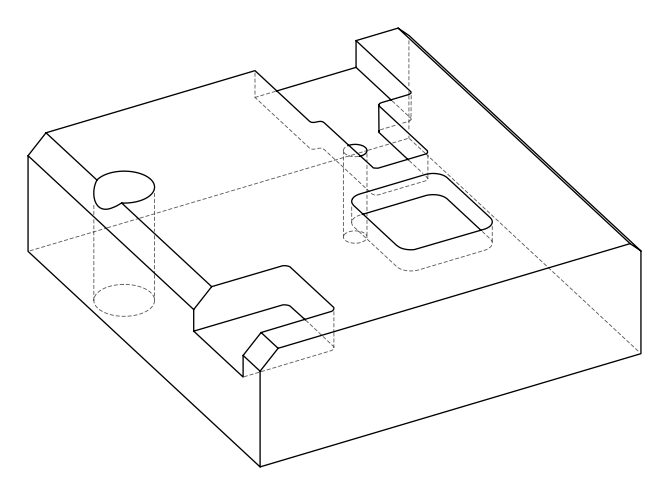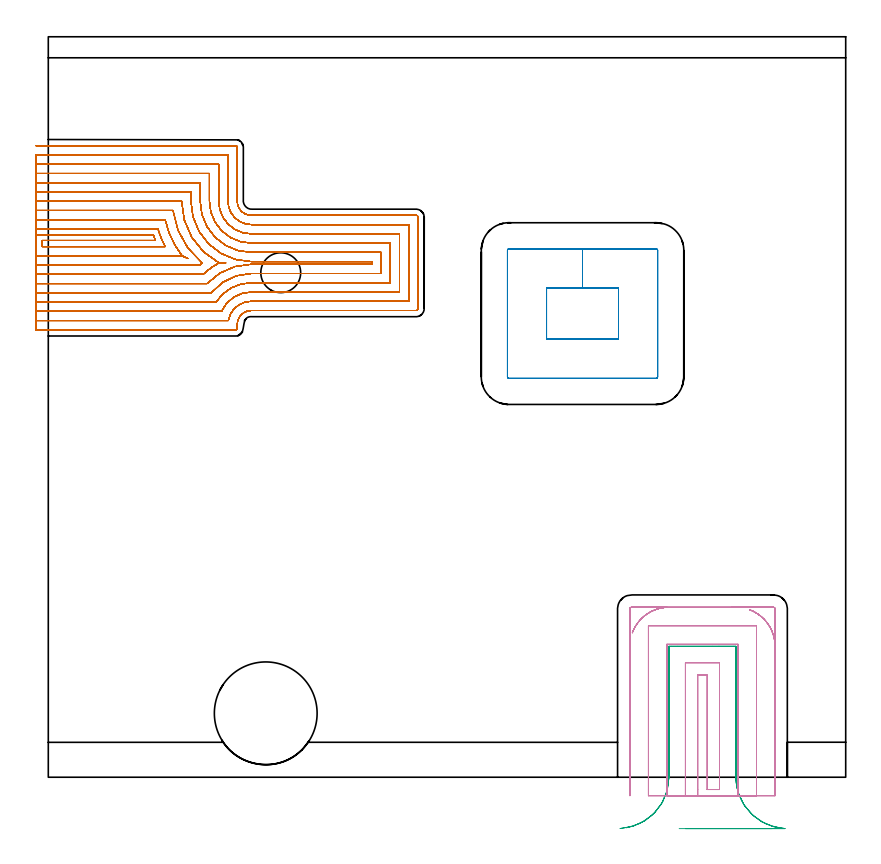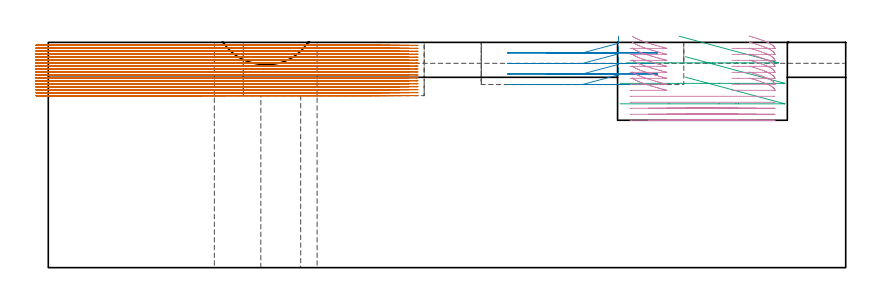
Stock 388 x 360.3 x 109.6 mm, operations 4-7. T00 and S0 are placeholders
(PLAN: 11 operations, 8 tool changes, 197.2 min)
(1 AREA_MILL | FG_CHAMFER_SURFACE | UGT0205_001 | 14.81 min | 41095 mm3)
(2 AREA_MILL_1 | FG_CHAMFER_SURFACE_1 | UGT0205_001 | 1.76 min | 5181 mm3)
(3 AREA_MILL_2 | FG_CHAMFER_SURFACE_2 | UGT0205_001 | 12.64 min | 20188 mm3)
(4 MILL_OPEN_POCKET | POCKET_OPEN | NXT0201_008 | Follow Part, ap 1.5, ae 75% | 149.52 min | 354146 mm3)
(5 MILL_RECTANGULAR_POCKET | POCKET_RECTANGULAR_STRAIGHT | UGT0201_109 | Follow Part, ap 6.35, ae 75% | 3.8 min | 175286 mm3)
(6 MILL_RECTANGULAR_POCKET_1 | POCKET_RECTANGULAR_STRAIGHT_1 | UGT0201_021 | Follow Part, ap 12.5, ae 75% | 2.28 min | 206992 mm3)
(7 MILL_SLOT | SLOT_PARTIAL_RECTANGULAR | NXT0201_011 | Follow Part, ap 3, ae 75% | 11.12 min | 67782 mm3)
(8 INDEXABLE_INSERT_DRILL_THROUGH_HOLE_FROM_SOLID | STEP1HOLE | NXT0302_038 | 0.46 min | 213762 mm3)
(9 SPOT_DRILL | STEP1HOLE_1 | NXT0321_9005460120000 | 0.05 min | 162 mm3)
(10 DRILL_THROUGH_HOLE_INTO_CENTER | STEP1HOLE_1 | NXT0301_065 | 0.36 min | 5675 mm3)
(11 DRILL_TO_ENLARGE_THROUGH_HOLE | STEP1HOLE_1 | UGT0301_261 | 0.38 min | 18868 mm3)
(TOOL UGT0205_001 | Chamfer Mill 20 x 3 x 45 deg. | D20 FL50 Z2)
(TOOL NXT0201_008 | ENDMILL 6mm [2P460-0600-NA 1630] | D6 FL26 Z6)
(TOOL UGT0201_109 | End Mill 25.4 mm | D25.4 FL25 Z2)
(TOOL UGT0201_021 | End Mill 50 mm R6 | D50 R6 FL50 Z4)
(TOOL NXT0201_011 | ENDMILL 12mm [2P460-1200-NA 1630] | D12 FL38 Z6)
(TOOL NXT0302_038 | Index. Insert Drill 50mm [880-D5000L50-04] | D50 PA176 FL200 Z2)
(TOOL NXT0321_9005460120000 | NC Spot Drill, 142deg, 12mm, Carbide, Uncoated | D12 PA142 FL30 Z2)
(TOOL NXT0301_065 | Carbide Drill 9.4mm [860.1-0940-075A1-MM 2214] | D9.4 PA140 FL98 Z2)
(TOOL UGT0301_261 | Twist Drill 19.4 mm | D19.4 PA118 FL140 Z2)
(OP 4 MILL_OPEN_POCKET)
G17 G21 G94 G90
T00 M6
G54
G17 G0 G90 X-6. Y263.8 S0 M3
G43 Z119.6 H1
Z108.161
G94 G1 X-3. F250.
X51.177 F500.
G3 X52.159 Y261.2 R50.4
G1 X-3.
Y258.2
X56.867
G2 X53.363 Y266.8 R47.4
G1 X-3.
X-6. F250.
Y253.7
X-3.
X65.142 F500.
X68.037 Y252.357
X65.142 Y253.7
G2 X56.855 Y271.3 R42.9
G1 X-3.
X-6. F250.
Y249.2
X-3.
X73.629 F500.
G2 X74.893 Y250.25 R38.4
X60.665 Y275.8 R38.4
G1 X-3.
X-6. F250.
Y244.7
X-3.
X75.37 F500.
G2 X83.109 Y250.25 R33.9
G1 X86.298
X83.109
G2 X64.9 Y280.3 R33.9
G1 X-3.
X-6. F250.
Y240.2
X-3.
X77.251 F500.
G2 X98.8 Y249.6 R29.4
G1 X157.4
Y250.9
X98.8
G2 X69.4 Y280.3 R29.4
G1 Y284.8
X-3.
X-6. F250.
Y235.7
X-3.
X79.313 F500.
G2 X98.8 Y245.1 R24.9
G1 X161.9
Y255.4
X98.8
G2 X73.9 Y280.3 R24.9
G1 Y289.3
X-3.
X-6. F250.
Y231.2
X-3.
X81.62 F500.
G2 X98.8 Y240.6 R20.4
G1 X166.4
Y259.9
X98.8
G2 X78.4 Y280.3 R20.4
G1 Y293.8
X-3.
X-6. F250.
Y226.7
X-3.
X84.289 F500.
G2 X98.8 Y236.1 R15.9
G1 X170.9
Y264.4
X98.8
G2 X82.9 Y280.3 R15.9
G1 Y298.3
X-3.
X-6. F250.
Y222.2
X-3.
X87.577 F500.
G2 X98.8 Y231.6 R11.4
G1 X175.4
Y268.9
X98.8
G2 X87.4 Y280.3 R11.4
G1 Y302.8
X-3.
X-6. F250.
Y217.7
X-3.
X91.2 F500.
G3 X91.9 Y218.4 R0.7
G1 Y220.2
G2 X98.8 Y227.1 R6.9
G1 X179.
G3 X179.9 Y228. R0.9
G1 Y272.5
G3 X179. Y273.4 R0.9
G1 X98.8
G2 X91.9 Y280.3 R6.9
G1 Y306.6
G3 X91.2 Y307.3 R0.7
G1 X-3.
X-6. F250.
G0 Y263.8 Z106.722
G1 X-3.
X51.177 F500.
G3 X52.159 Y261.2 R50.4
G1 X-3.
Y258.2
X56.867
G2 X53.363 Y266.8 R47.4
G1 X-3.
X-6. F250.
Y253.7
X-3.
X65.142 F500.
X68.037 Y252.357
X65.142 Y253.7
G2 X56.855 Y271.3 R42.9
G1 X-3.
X-6. F250.
Y249.2
X-3.
X73.629 F500.
G2 X74.893 Y250.25 R38.4
X60.665 Y275.8 R38.4
G1 X-3.
X-6. F250.
Y244.7
X-3.
X75.37 F500.
G2 X83.109 Y250.25 R33.9
G1 X86.298
X83.109
G2 X64.9 Y280.3 R33.9
G1 X-3.
X-6. F250.
Y240.2
X-3.
X77.251 F500.
G2 X98.8 Y249.6 R29.4
G1 X157.4
Y250.9
X98.8
G2 X69.4 Y280.3 R29.4
G1 Y284.8
X-3.
X-6. F250.
Y235.7
X-3.
X79.313 F500.
G2 X98.8 Y245.1 R24.9
G1 X161.9
Y255.4
X98.8
G2 X73.9 Y280.3 R24.9
G1 Y289.3
X-3.
X-6. F250.
Y231.2
X-3.
X81.62 F500.
G2 X98.8 Y240.6 R20.4
G1 X166.4
Y259.9
X98.8
G2 X78.4 Y280.3 R20.4
G1 Y293.8
X-3.
X-6. F250.
Y226.7
X-3.
X84.289 F500.
G2 X98.8 Y236.1 R15.9
G1 X170.9
Y264.4
X98.8
G2 X82.9 Y280.3 R15.9
G1 Y298.3
X-3.
X-6. F250.
Y222.2
X-3.
X87.577 F500.
G2 X98.8 Y231.6 R11.4
G1 X175.4
Y268.9
X98.8
G2 X87.4 Y280.3 R11.4
G1 Y302.8
X-3.
X-6. F250.
Y217.7
X-3.
X91.2 F500.
G3 X91.9 Y218.4 R0.7
G1 Y220.2
G2 X98.8 Y227.1 R6.9
G1 X179.
G3 X179.9 Y228. R0.9
G1 Y272.5
G3 X179. Y273.4 R0.9
G1 X98.8
G2 X91.9 Y280.3 R6.9
G1 Y306.6
G3 X91.2 Y307.3 R0.7
G1 X-3.
X-6. F250.
G0 Y263.8 Z105.283
G1 X-3.
X51.177 F500.
G3 X52.159 Y261.2 R50.4
G1 X-3.
Y258.2
X56.867
G2 X53.363 Y266.8 R47.4
G1 X-3.
X-6. F250.
Y253.7
X-3.
X65.142 F500.
X68.037 Y252.357
X65.142 Y253.7
G2 X56.855 Y271.3 R42.9
G1 X-3.
X-6. F250.
Y249.2
X-3.
X73.629 F500.
G2 X74.893 Y250.25 R38.4
X60.665 Y275.8 R38.4
G1 X-3.
X-6. F250.
Y244.7
X-3.
X75.37 F500.
G2 X83.109 Y250.25 R33.9
G1 X86.298
X83.109
G2 X64.9 Y280.3 R33.9
G1 X-3.
X-6. F250.
Y240.2
X-3.
X77.251 F500.
G2 X98.8 Y249.6 R29.4
G1 X157.4
Y250.9
X98.8
G2 X69.4 Y280.3 R29.4
G1 Y284.8
X-3.
X-6. F250.
Y235.7
X-3.
X79.313 F500.
G2 X98.8 Y245.1 R24.9
G1 X161.9
Y255.4
X98.8
G2 X73.9 Y280.3 R24.9
G1 Y289.3
X-3.
X-6. F250.
Y231.2
X-3.
X81.62 F500.
G2 X98.8 Y240.6 R20.4
G1 X166.4
Y259.9
X98.8
G2 X78.4 Y280.3 R20.4
G1 Y293.8
X-3.
X-6. F250.
Y226.7
X-3.
X84.289 F500.
G2 X98.8 Y236.1 R15.9
G1 X170.9
Y264.4
X98.8
G2 X82.9 Y280.3 R15.9
G1 Y298.3
X-3.
X-6. F250.
Y222.2
X-3.
X87.577 F500.
G2 X98.8 Y231.6 R11.4
G1 X175.4
Y268.9
X98.8
G2 X87.4 Y280.3 R11.4
G1 Y302.8
X-3.
X-6. F250.
Y217.7
X-3.
X91.2 F500.
G3 X91.9 Y218.4 R0.7
G1 Y220.2
G2 X98.8 Y227.1 R6.9
G1 X179.
G3 X179.9 Y228. R0.9
G1 Y272.5
G3 X179. Y273.4 R0.9
G1 X98.8
G2 X91.9 Y280.3 R6.9
G1 Y306.6
G3 X91.2 Y307.3 R0.7
G1 X-3.
X-6. F250.
G0 Y263.8 Z103.844
G1 X-3.
X51.177 F500.
G3 X52.159 Y261.2 R50.4
G1 X-3.
Y258.2
X56.867
G2 X53.363 Y266.8 R47.4
G1 X-3.
X-6. F250.
Y253.7
X-3.
X65.142 F500.
X68.037 Y252.357
X65.142 Y253.7
G2 X56.855 Y271.3 R42.9
G1 X-3.
X-6. F250.
Y249.2
X-3.
X73.629 F500.
G2 X74.893 Y250.25 R38.4
X60.665 Y275.8 R38.4
G1 X-3.
X-6. F250.
Y244.7
X-3.
X75.37 F500.
G2 X83.109 Y250.25 R33.9
G1 X86.298
X83.109
G2 X64.9 Y280.3 R33.9
G1 X-3.
X-6. F250.
Y240.2
X-3.
X77.251 F500.
G2 X98.8 Y249.6 R29.4
G1 X157.4
Y250.9
X98.8
G2 X69.4 Y280.3 R29.4
G1 Y284.8
X-3.
X-6. F250.
Y235.7
X-3.
X79.313 F500.
G2 X98.8 Y245.1 R24.9
G1 X161.9
Y255.4
X98.8
G2 X73.9 Y280.3 R24.9
G1 Y289.3
X-3.
X-6. F250.
Y231.2
X-3.
X81.62 F500.
G2 X98.8 Y240.6 R20.4
G1 X166.4
Y259.9
X98.8
G2 X78.4 Y280.3 R20.4
G1 Y293.8
X-3.
X-6. F250.
Y226.7
X-3.
X84.289 F500.
G2 X98.8 Y236.1 R15.9
G1 X170.9
Y264.4
X98.8
G2 X82.9 Y280.3 R15.9
G1 Y298.3
X-3.
X-6. F250.
Y222.2
X-3.
X87.577 F500.
G2 X98.8 Y231.6 R11.4
G1 X175.4
Y268.9
X98.8
G2 X87.4 Y280.3 R11.4
G1 Y302.8
X-3.
X-6. F250.
Y217.7
X-3.
X91.2 F500.
G3 X91.9 Y218.4 R0.7
G1 Y220.2
G2 X98.8 Y227.1 R6.9
G1 X179.
G3 X179.9 Y228. R0.9
G1 Y272.5
G3 X179. Y273.4 R0.9
G1 X98.8
G2 X91.9 Y280.3 R6.9
G1 Y306.6
G3 X91.2 Y307.3 R0.7
G1 X-3.
X-6. F250.
G0 Y263.8 Z102.405
G1 X-3.
X51.177 F500.
G3 X52.159 Y261.2 R50.4
G1 X-3.
Y258.2
X56.867
G2 X53.363 Y266.8 R47.4
G1 X-3.
X-6. F250.
Y253.7
X-3.
X65.142 F500.
X68.037 Y252.357
X65.142 Y253.7
G2 X56.855 Y271.3 R42.9
G1 X-3.
X-6. F250.
Y249.2
X-3.
X73.629 F500.
G2 X74.893 Y250.25 R38.4
X60.665 Y275.8 R38.4
G1 X-3.
X-6. F250.
Y244.7
X-3.
X75.37 F500.
G2 X83.109 Y250.25 R33.9
G1 X86.298
X83.109
G2 X64.9 Y280.3 R33.9
G1 X-3.
X-6. F250.
Y240.2
X-3.
X77.251 F500.
G2 X98.8 Y249.6 R29.4
G1 X157.4
Y250.9
X98.8
G2 X69.4 Y280.3 R29.4
G1 Y284.8
X-3.
X-6. F250.
Y235.7
X-3.
X79.313 F500.
G2 X98.8 Y245.1 R24.9
G1 X161.9
Y255.4
X98.8
G2 X73.9 Y280.3 R24.9
G1 Y289.3
X-3.
X-6. F250.
Y231.2
X-3.
X81.62 F500.
G2 X98.8 Y240.6 R20.4
G1 X166.4
Y259.9
X98.8
G2 X78.4 Y280.3 R20.4
G1 Y293.8
X-3.
X-6. F250.
Y226.7
X-3.
X84.289 F500.
G2 X98.8 Y236.1 R15.9
G1 X170.9
Y264.4
X98.8
G2 X82.9 Y280.3 R15.9
G1 Y298.3
X-3.
X-6. F250.
Y222.2
X-3.
X87.577 F500.
G2 X98.8 Y231.6 R11.4
G1 X175.4
Y268.9
X98.8
G2 X87.4 Y280.3 R11.4
G1 Y302.8
X-3.
X-6. F250.
Y217.7
X-3.
X91.2 F500.
G3 X91.9 Y218.4 R0.7
G1 Y220.2
G2 X98.8 Y227.1 R6.9
G1 X179.
G3 X179.9 Y228. R0.9
G1 Y272.5
G3 X179. Y273.4 R0.9
G1 X98.8
G2 X91.9 Y280.3 R6.9
G1 Y306.6
G3 X91.2 Y307.3 R0.7
G1 X-3.
X-6. F250.
G0 Y263.8 Z100.967
G1 X-3.
X51.177 F500.
G3 X52.159 Y261.2 R50.4
G1 X-3.
Y258.2
X56.867
G2 X53.363 Y266.8 R47.4
G1 X-3.
X-6. F250.
Y253.7
X-3.
X65.142 F500.
X68.037 Y252.357
X65.142 Y253.7
G2 X56.855 Y271.3 R42.9
G1 X-3.
X-6. F250.
Y249.2
X-3.
X73.629 F500.
G2 X74.893 Y250.25 R38.4
X60.665 Y275.8 R38.4
G1 X-3.
X-6. F250.
Y244.7
X-3.
X75.37 F500.
G2 X83.109 Y250.25 R33.9
G1 X86.298
X83.109
G2 X64.9 Y280.3 R33.9
G1 X-3.
X-6. F250.
Y240.2
X-3.
X77.251 F500.
G2 X98.8 Y249.6 R29.4
G1 X157.4
Y250.9
X98.8
G2 X69.4 Y280.3 R29.4
G1 Y284.8
X-3.
X-6. F250.
Y235.7
X-3.
X79.313 F500.
G2 X98.8 Y245.1 R24.9
G1 X161.9
Y255.4
X98.8
G2 X73.9 Y280.3 R24.9
G1 Y289.3
X-3.
X-6. F250.
Y231.2
X-3.
X81.62 F500.
G2 X98.8 Y240.6 R20.4
G1 X166.4
Y259.9
X98.8
G2 X78.4 Y280.3 R20.4
G1 Y293.8
X-3.
X-6. F250.
Y226.7
X-3.
X84.289 F500.
G2 X98.8 Y236.1 R15.9
G1 X170.9
Y264.4
X98.8
G2 X82.9 Y280.3 R15.9
G1 Y298.3
X-3.
X-6. F250.
Y222.2
X-3.
X87.577 F500.
G2 X98.8 Y231.6 R11.4
G1 X175.4
Y268.9
X98.8
G2 X87.4 Y280.3 R11.4
G1 Y302.8
X-3.
X-6. F250.
Y217.7
X-3.
X91.2 F500.
G3 X91.9 Y218.4 R0.7
G1 Y220.2
G2 X98.8 Y227.1 R6.9
G1 X179.
G3 X179.9 Y228. R0.9
G1 Y272.5
G3 X179. Y273.4 R0.9
G1 X98.8
G2 X91.9 Y280.3 R6.9
G1 Y306.6
G3 X91.2 Y307.3 R0.7
G1 X-3.
X-6. F250.
G0 Y263.8 Z99.528
G1 X-3.
X51.177 F500.
G3 X52.159 Y261.2 R50.4
G1 X-3.
Y258.2
X56.867
G2 X53.363 Y266.8 R47.4
G1 X-3.
X-6. F250.
Y253.7
X-3.
X65.142 F500.
X68.037 Y252.357
X65.142 Y253.7
G2 X56.855 Y271.3 R42.9
G1 X-3.
X-6. F250.
Y249.2
X-3.
X73.629 F500.
G2 X74.893 Y250.25 R38.4
X60.665 Y275.8 R38.4
G1 X-3.
X-6. F250.
Y244.7
X-3.
X75.37 F500.
G2 X83.109 Y250.25 R33.9
G1 X86.298
X83.109
G2 X64.9 Y280.3 R33.9
G1 X-3.
X-6. F250.
Y240.2
X-3.
X77.251 F500.
G2 X98.8 Y249.6 R29.4
G1 X157.4
Y250.9
X98.8
G2 X69.4 Y280.3 R29.4
G1 Y284.8
X-3.
X-6. F250.
Y235.7
X-3.
X79.313 F500.
G2 X98.8 Y245.1 R24.9
G1 X161.9
Y255.4
X98.8
G2 X73.9 Y280.3 R24.9
G1 Y289.3
X-3.
X-6. F250.
Y231.2
X-3.
X81.62 F500.
G2 X98.8 Y240.6 R20.4
G1 X166.4
Y259.9
X98.8
G2 X78.4 Y280.3 R20.4
G1 Y293.8
X-3.
X-6. F250.
Y226.7
X-3.
X84.289 F500.
G2 X98.8 Y236.1 R15.9
G1 X170.9
Y264.4
X98.8
G2 X82.9 Y280.3 R15.9
G1 Y298.3
X-3.
X-6. F250.
Y222.2
X-3.
X87.577 F500.
G2 X98.8 Y231.6 R11.4
G1 X175.4
Y268.9
X98.8
G2 X87.4 Y280.3 R11.4
G1 Y302.8
X-3.
X-6. F250.
Y217.7
X-3.
X91.2 F500.
G3 X91.9 Y218.4 R0.7
G1 Y220.2
G2 X98.8 Y227.1 R6.9
G1 X179.
G3 X179.9 Y228. R0.9
G1 Y272.5
G3 X179. Y273.4 R0.9
G1 X98.8
G2 X91.9 Y280.3 R6.9
G1 Y306.6
G3 X91.2 Y307.3 R0.7
G1 X-3.
X-6. F250.
G0 Y263.8 Z98.089
G1 X-3.
X51.177 F500.
G3 X52.159 Y261.2 R50.4
G1 X-3.
Y258.2
X56.867
G2 X53.363 Y266.8 R47.4
G1 X-3.
X-6. F250.
Y253.7
X-3.
X65.142 F500.
X68.037 Y252.357
X65.142 Y253.7
G2 X56.855 Y271.3 R42.9
G1 X-3.
X-6. F250.
Y249.2
X-3.
X73.629 F500.
G2 X74.893 Y250.25 R38.4
X60.665 Y275.8 R38.4
G1 X-3.
X-6. F250.
Y244.7
X-3.
X75.37 F500.
G2 X83.109 Y250.25 R33.9
G1 X86.298
X83.109
G2 X64.9 Y280.3 R33.9
G1 X-3.
X-6. F250.
Y240.2
X-3.
X77.251 F500.
G2 X98.8 Y249.6 R29.4
G1 X157.4
Y250.9
X98.8
G2 X69.4 Y280.3 R29.4
G1 Y284.8
X-3.
X-6. F250.
Y235.7
X-3.
X79.313 F500.
G2 X98.8 Y245.1 R24.9
G1 X161.9
Y255.4
X98.8
G2 X73.9 Y280.3 R24.9
G1 Y289.3
X-3.
X-6. F250.
Y231.2
X-3.
X81.62 F500.
G2 X98.8 Y240.6 R20.4
G1 X166.4
Y259.9
X98.8
G2 X78.4 Y280.3 R20.4
G1 Y293.8
X-3.
X-6. F250.
Y226.7
X-3.
X84.289 F500.
G2 X98.8 Y236.1 R15.9
G1 X170.9
Y264.4
X98.8
G2 X82.9 Y280.3 R15.9
G1 Y298.3
X-3.
X-6. F250.
Y222.2
X-3.
X87.577 F500.
G2 X98.8 Y231.6 R11.4
G1 X175.4
Y268.9
X98.8
G2 X87.4 Y280.3 R11.4
G1 Y302.8
X-3.
X-6. F250.
Y217.7
X-3.
X91.2 F500.
G3 X91.9 Y218.4 R0.7
G1 Y220.2
G2 X98.8 Y227.1 R6.9
G1 X179.
G3 X179.9 Y228. R0.9
G1 Y272.5
G3 X179. Y273.4 R0.9
G1 X98.8
G2 X91.9 Y280.3 R6.9
G1 Y306.6
G3 X91.2 Y307.3 R0.7
G1 X-3.
X-6. F250.
G0 Y263.8 Z96.65
G1 X-3.
X51.177 F500.
G3 X52.159 Y261.2 R50.4
G1 X-3.
Y258.2
X56.867
G2 X53.363 Y266.8 R47.4
G1 X-3.
X-6. F250.
Y253.7
X-3.
X65.142 F500.
X68.037 Y252.357
X65.142 Y253.7
G2 X56.855 Y271.3 R42.9
G1 X-3.
X-6. F250.
Y249.2
X-3.
X73.629 F500.
G2 X74.893 Y250.25 R38.4
X60.665 Y275.8 R38.4
G1 X-3.
X-6. F250.
Y244.7
X-3.
X75.37 F500.
G2 X83.109 Y250.25 R33.9
G1 X86.298
X83.109
G2 X64.9 Y280.3 R33.9
G1 X-3.
X-6. F250.
Y240.2
X-3.
X77.251 F500.
G2 X98.8 Y249.6 R29.4
G1 X157.4
Y250.9
X98.8
G2 X69.4 Y280.3 R29.4
G1 Y284.8
X-3.
X-6. F250.
Y235.7
X-3.
X79.313 F500.
G2 X98.8 Y245.1 R24.9
G1 X161.9
Y255.4
X98.8
G2 X73.9 Y280.3 R24.9
G1 Y289.3
X-3.
X-6. F250.
Y231.2
X-3.
X81.62 F500.
G2 X98.8 Y240.6 R20.4
G1 X166.4
Y259.9
X98.8
G2 X78.4 Y280.3 R20.4
G1 Y293.8
X-3.
X-6. F250.
Y226.7
X-3.
X84.289 F500.
G2 X98.8 Y236.1 R15.9
G1 X170.9
Y264.4
X98.8
G2 X82.9 Y280.3 R15.9
G1 Y298.3
X-3.
X-6. F250.
Y222.2
X-3.
X87.577 F500.
G2 X98.8 Y231.6 R11.4
G1 X175.4
Y268.9
X98.8
G2 X87.4 Y280.3 R11.4
G1 Y302.8
X-3.
X-6. F250.
Y217.7
X-3.
X91.2 F500.
G3 X91.9 Y218.4 R0.7
G1 Y220.2
G2 X98.8 Y227.1 R6.9
G1 X179.
G3 X179.9 Y228. R0.9
G1 Y272.5
G3 X179. Y273.4 R0.9
G1 X98.8
G2 X91.9 Y280.3 R6.9
G1 Y306.6
G3 X91.2 Y307.3 R0.7
G1 X-3.
X-6. F250.
G0 Y263.8 Z95.211
G1 X-3.
X51.177 F500.
G3 X52.159 Y261.2 R50.4
G1 X-3.
Y258.2
X56.867
G2 X53.363 Y266.8 R47.4
G1 X-3.
X-6. F250.
Y253.7
X-3.
X65.142 F500.
X68.037 Y252.357
X65.142 Y253.7
G2 X56.855 Y271.3 R42.9
G1 X-3.
X-6. F250.
Y249.2
X-3.
X73.629 F500.
G2 X74.893 Y250.25 R38.4
X60.665 Y275.8 R38.4
G1 X-3.
X-6. F250.
Y244.7
X-3.
X75.37 F500.
G2 X83.109 Y250.25 R33.9
G1 X86.298
X83.109
G2 X64.9 Y280.3 R33.9
G1 X-3.
X-6. F250.
Y240.2
X-3.
X77.251 F500.
G2 X98.8 Y249.6 R29.4
G1 X157.4
Y250.9
X98.8
G2 X69.4 Y280.3 R29.4
G1 Y284.8
X-3.
X-6. F250.
Y235.7
X-3.
X79.313 F500.
G2 X98.8 Y245.1 R24.9
G1 X161.9
Y255.4
X98.8
G2 X73.9 Y280.3 R24.9
G1 Y289.3
X-3.
X-6. F250.
Y231.2
X-3.
X81.62 F500.
G2 X98.8 Y240.6 R20.4
G1 X166.4
Y259.9
X98.8
G2 X78.4 Y280.3 R20.4
G1 Y293.8
X-3.
X-6. F250.
Y226.7
X-3.
X84.289 F500.
G2 X98.8 Y236.1 R15.9
G1 X170.9
Y264.4
X98.8
G2 X82.9 Y280.3 R15.9
G1 Y298.3
X-3.
X-6. F250.
Y222.2
X-3.
X87.577 F500.
G2 X98.8 Y231.6 R11.4
G1 X175.4
Y268.9
X98.8
G2 X87.4 Y280.3 R11.4
G1 Y302.8
X-3.
X-6. F250.
Y217.7
X-3.
X91.2 F500.
G3 X91.9 Y218.4 R0.7
G1 Y220.2
G2 X98.8 Y227.1 R6.9
G1 X179.
G3 X179.9 Y228. R0.9
G1 Y272.5
G3 X179. Y273.4 R0.9
G1 X98.8
G2 X91.9 Y280.3 R6.9
G1 Y306.6
G3 X91.2 Y307.3 R0.7
G1 X-3.
X-6. F250.
G0 Y263.8 Z93.772
G1 X-3.
X51.177 F500.
G3 X52.159 Y261.2 R50.4
G1 X-3.
Y258.2
X56.867
G2 X53.363 Y266.8 R47.4
G1 X-3.
X-6. F250.
Y253.7
X-3.
X65.142 F500.
X68.037 Y252.357
X65.142 Y253.7
G2 X56.855 Y271.3 R42.9
G1 X-3.
X-6. F250.
Y249.2
X-3.
X73.629 F500.
G2 X74.893 Y250.25 R38.4
X60.665 Y275.8 R38.4
G1 X-3.
X-6. F250.
Y244.7
X-3.
X75.37 F500.
G2 X83.109 Y250.25 R33.9
G1 X86.298
X83.109
G2 X64.9 Y280.3 R33.9
G1 X-3.
X-6. F250.
Y240.2
X-3.
X77.251 F500.
G2 X98.8 Y249.6 R29.4
G1 X157.4
Y250.9
X98.8
G2 X69.4 Y280.3 R29.4
G1 Y284.8
X-3.
X-6. F250.
Y235.7
X-3.
X79.313 F500.
G2 X98.8 Y245.1 R24.9
G1 X161.9
Y255.4
X98.8
G2 X73.9 Y280.3 R24.9
G1 Y289.3
X-3.
X-6. F250.
Y231.2
X-3.
X81.62 F500.
G2 X98.8 Y240.6 R20.4
G1 X166.4
Y259.9
X98.8
G2 X78.4 Y280.3 R20.4
G1 Y293.8
X-3.
X-6. F250.
Y226.7
X-3.
X84.289 F500.
G2 X98.8 Y236.1 R15.9
G1 X170.9
Y264.4
X98.8
G2 X82.9 Y280.3 R15.9
G1 Y298.3
X-3.
X-6. F250.
Y222.2
X-3.
X87.577 F500.
G2 X98.8 Y231.6 R11.4
G1 X175.4
Y268.9
X98.8
G2 X87.4 Y280.3 R11.4
G1 Y302.8
X-3.
X-6. F250.
Y217.7
X-3.
X91.2 F500.
G3 X91.9 Y218.4 R0.7
G1 Y220.2
G2 X98.8 Y227.1 R6.9
G1 X179.
G3 X179.9 Y228. R0.9
G1 Y272.5
G3 X179. Y273.4 R0.9
G1 X98.8
G2 X91.9 Y280.3 R6.9
G1 Y306.6
G3 X91.2 Y307.3 R0.7
G1 X-3.
X-6. F250.
G0 Y263.8 Z92.333
G1 X-3.
X51.177 F500.
G3 X52.159 Y261.2 R50.4
G1 X-3.
Y258.2
X56.867
G2 X53.363 Y266.8 R47.4
G1 X-3.
X-6. F250.
Y253.7
X-3.
X65.142 F500.
X68.037 Y252.357
X65.142 Y253.7
G2 X56.855 Y271.3 R42.9
G1 X-3.
X-6. F250.
Y249.2
X-3.
X73.629 F500.
G2 X74.893 Y250.25 R38.4
X60.665 Y275.8 R38.4
G1 X-3.
X-6. F250.
Y244.7
X-3.
X75.37 F500.
G2 X83.109 Y250.25 R33.9
G1 X86.298
X83.109
G2 X64.9 Y280.3 R33.9
G1 X-3.
X-6. F250.
Y240.2
X-3.
X77.251 F500.
G2 X98.8 Y249.6 R29.4
G1 X157.4
Y250.9
X98.8
G2 X69.4 Y280.3 R29.4
G1 Y284.8
X-3.
X-6. F250.
Y235.7
X-3.
X79.313 F500.
G2 X98.8 Y245.1 R24.9
G1 X161.9
Y255.4
X98.8
G2 X73.9 Y280.3 R24.9
G1 Y289.3
X-3.
X-6. F250.
Y231.2
X-3.
X81.62 F500.
G2 X98.8 Y240.6 R20.4
G1 X166.4
Y259.9
X98.8
G2 X78.4 Y280.3 R20.4
G1 Y293.8
X-3.
X-6. F250.
Y226.7
X-3.
X84.289 F500.
G2 X98.8 Y236.1 R15.9
G1 X170.9
Y264.4
X98.8
G2 X82.9 Y280.3 R15.9
G1 Y298.3
X-3.
X-6. F250.
Y222.2
X-3.
X87.577 F500.
G2 X98.8 Y231.6 R11.4
G1 X175.4
Y268.9
X98.8
G2 X87.4 Y280.3 R11.4
G1 Y302.8
X-3.
X-6. F250.
Y217.7
X-3.
X91.2 F500.
G3 X91.9 Y218.4 R0.7
G1 Y220.2
G2 X98.8 Y227.1 R6.9
G1 X179.
G3 X179.9 Y228. R0.9
G1 Y272.5
G3 X179. Y273.4 R0.9
G1 X98.8
G2 X91.9 Y280.3 R6.9
G1 Y306.6
G3 X91.2 Y307.3 R0.7
G1 X-3.
X-6. F250.
G0 Y263.8 Z90.894
G1 X-3.
X51.177 F500.
G3 X52.159 Y261.2 R50.4
G1 X-3.
Y258.2
X56.867
G2 X53.363 Y266.8 R47.4
G1 X-3.
X-6. F250.
Y253.7
X-3.
X65.142 F500.
X68.037 Y252.357
X65.142 Y253.7
G2 X56.855 Y271.3 R42.9
G1 X-3.
X-6. F250.
Y249.2
X-3.
X73.629 F500.
G2 X74.893 Y250.25 R38.4
X60.665 Y275.8 R38.4
G1 X-3.
X-6. F250.
Y244.7
X-3.
X75.37 F500.
G2 X83.109 Y250.25 R33.9
G1 X86.298
X83.109
G2 X64.9 Y280.3 R33.9
G1 X-3.
X-6. F250.
Y240.2
X-3.
X77.251 F500.
G2 X98.8 Y249.6 R29.4
G1 X157.4
Y250.9
X98.8
G2 X69.4 Y280.3 R29.4
G1 Y284.8
X-3.
X-6. F250.
Y235.7
X-3.
X79.313 F500.
G2 X98.8 Y245.1 R24.9
G1 X161.9
Y255.4
X98.8
G2 X73.9 Y280.3 R24.9
G1 Y289.3
X-3.
X-6. F250.
Y231.2
X-3.
X81.62 F500.
G2 X98.8 Y240.6 R20.4
G1 X166.4
Y259.9
X98.8
G2 X78.4 Y280.3 R20.4
G1 Y293.8
X-3.
X-6. F250.
Y226.7
X-3.
X84.289 F500.
G2 X98.8 Y236.1 R15.9
G1 X170.9
Y264.4
X98.8
G2 X82.9 Y280.3 R15.9
G1 Y298.3
X-3.
X-6. F250.
Y222.2
X-3.
X87.577 F500.
G2 X98.8 Y231.6 R11.4
G1 X175.4
Y268.9
X98.8
G2 X87.4 Y280.3 R11.4
G1 Y302.8
X-3.
X-6. F250.
Y217.7
X-3.
X91.2 F500.
G3 X91.9 Y218.4 R0.7
G1 Y220.2
G2 X98.8 Y227.1 R6.9
G1 X179.
G3 X179.9 Y228. R0.9
G1 Y272.5
G3 X179. Y273.4 R0.9
G1 X98.8
G2 X91.9 Y280.3 R6.9
G1 Y306.6
G3 X91.2 Y307.3 R0.7
G1 X-3.
X-6. F250.
G0 Y263.8 Z89.456
G1 X-3.
X51.177 F500.
G3 X52.159 Y261.2 R50.4
G1 X-3.
Y258.2
X56.867
G2 X53.363 Y266.8 R47.4
G1 X-3.
X-6. F250.
Y253.7
X-3.
X65.142 F500.
X68.037 Y252.357
X65.142 Y253.7
G2 X56.855 Y271.3 R42.9
G1 X-3.
X-6. F250.
Y249.2
X-3.
X73.629 F500.
G2 X74.893 Y250.25 R38.4
X60.665 Y275.8 R38.4
G1 X-3.
X-6. F250.
Y244.7
X-3.
X75.37 F500.
G2 X83.109 Y250.25 R33.9
G1 X86.298
X83.109
G2 X64.9 Y280.3 R33.9
G1 X-3.
X-6. F250.
Y240.2
X-3.
X77.251 F500.
G2 X98.8 Y249.6 R29.4
G1 X157.4
Y250.9
X98.8
G2 X69.4 Y280.3 R29.4
G1 Y284.8
X-3.
X-6. F250.
Y235.7
X-3.
X79.313 F500.
G2 X98.8 Y245.1 R24.9
G1 X161.9
Y255.4
X98.8
G2 X73.9 Y280.3 R24.9
G1 Y289.3
X-3.
X-6. F250.
Y231.2
X-3.
X81.62 F500.
G2 X98.8 Y240.6 R20.4
G1 X166.4
Y259.9
X98.8
G2 X78.4 Y280.3 R20.4
G1 Y293.8
X-3.
X-6. F250.
Y226.7
X-3.
X84.289 F500.
G2 X98.8 Y236.1 R15.9
G1 X170.9
Y264.4
X98.8
G2 X82.9 Y280.3 R15.9
G1 Y298.3
X-3.
X-6. F250.
Y222.2
X-3.
X87.577 F500.
G2 X98.8 Y231.6 R11.4
G1 X175.4
Y268.9
X98.8
G2 X87.4 Y280.3 R11.4
G1 Y302.8
X-3.
X-6. F250.
Y217.7
X-3.
X91.2 F500.
G3 X91.9 Y218.4 R0.7
G1 Y220.2
G2 X98.8 Y227.1 R6.9
G1 X179.
G3 X179.9 Y228. R0.9
G1 Y272.5
G3 X179. Y273.4 R0.9
G1 X98.8
G2 X91.9 Y280.3 R6.9
G1 Y306.6
G3 X91.2 Y307.3 R0.7
G1 X-3.
X-6. F250.
G0 Y263.8 Z88.017
G1 X-3.
X51.177 F500.
G3 X52.159 Y261.2 R50.4
G1 X-3.
Y258.2
X56.867
G2 X53.363 Y266.8 R47.4
G1 X-3.
X-6. F250.
Y253.7
X-3.
X65.142 F500.
X68.037 Y252.357
X65.142 Y253.7
G2 X56.855 Y271.3 R42.9
G1 X-3.
X-6. F250.
Y249.2
X-3.
X73.629 F500.
G2 X74.893 Y250.25 R38.4
X60.665 Y275.8 R38.4
G1 X-3.
X-6. F250.
Y244.7
X-3.
X75.37 F500.
G2 X83.109 Y250.25 R33.9
G1 X86.298
X83.109
G2 X64.9 Y280.3 R33.9
G1 X-3.
X-6. F250.
Y240.2
X-3.
X77.251 F500.
G2 X98.8 Y249.6 R29.4
G1 X157.4
Y250.9
X98.8
G2 X69.4 Y280.3 R29.4
G1 Y284.8
X-3.
X-6. F250.
Y235.7
X-3.
X79.313 F500.
G2 X98.8 Y245.1 R24.9
G1 X161.9
Y255.4
X98.8
G2 X73.9 Y280.3 R24.9
G1 Y289.3
X-3.
X-6. F250.
Y231.2
X-3.
X81.62 F500.
G2 X98.8 Y240.6 R20.4
G1 X166.4
Y259.9
X98.8
G2 X78.4 Y280.3 R20.4
G1 Y293.8
X-3.
X-6. F250.
Y226.7
X-3.
X84.289 F500.
G2 X98.8 Y236.1 R15.9
G1 X170.9
Y264.4
X98.8
G2 X82.9 Y280.3 R15.9
G1 Y298.3
X-3.
X-6. F250.
Y222.2
X-3.
X87.577 F500.
G2 X98.8 Y231.6 R11.4
G1 X175.4
Y268.9
X98.8
G2 X87.4 Y280.3 R11.4
G1 Y302.8
X-3.
X-6. F250.
Y217.7
X-3.
X91.2 F500.
G3 X91.9 Y218.4 R0.7
G1 Y220.2
G2 X98.8 Y227.1 R6.9
G1 X179.
G3 X179.9 Y228. R0.9
G1 Y272.5
G3 X179. Y273.4 R0.9
G1 X98.8
G2 X91.9 Y280.3 R6.9
G1 Y306.6
G3 X91.2 Y307.3 R0.7
G1 X-3.
X-6. F250.
G0 Y263.8 Z86.578
G1 X-3.
X51.177 F500.
G3 X52.159 Y261.2 R50.4
G1 X-3.
Y258.2
X56.867
G2 X53.363 Y266.8 R47.4
G1 X-3.
X-6. F250.
Y253.7
X-3.
X65.142 F500.
X68.037 Y252.357
X65.142 Y253.7
G2 X56.855 Y271.3 R42.9
G1 X-3.
X-6. F250.
Y249.2
X-3.
X73.629 F500.
G2 X74.893 Y250.25 R38.4
X60.665 Y275.8 R38.4
G1 X-3.
X-6. F250.
Y244.7
X-3.
X75.37 F500.
G2 X83.109 Y250.25 R33.9
G1 X86.298
X83.109
G2 X64.9 Y280.3 R33.9
G1 X-3.
X-6. F250.
Y240.2
X-3.
X77.251 F500.
G2 X98.8 Y249.6 R29.4
G1 X157.4
Y250.9
X98.8
G2 X69.4 Y280.3 R29.4
G1 Y284.8
X-3.
X-6. F250.
Y235.7
X-3.
X79.313 F500.
G2 X98.8 Y245.1 R24.9
G1 X161.9
Y255.4
X98.8
G2 X73.9 Y280.3 R24.9
G1 Y289.3
X-3.
X-6. F250.
Y231.2
X-3.
X81.62 F500.
G2 X98.8 Y240.6 R20.4
G1 X166.4
Y259.9
X98.8
G2 X78.4 Y280.3 R20.4
G1 Y293.8
X-3.
X-6. F250.
Y226.7
X-3.
X84.289 F500.
G2 X98.8 Y236.1 R15.9
G1 X170.9
Y264.4
X98.8
G2 X82.9 Y280.3 R15.9
G1 Y298.3
X-3.
X-6. F250.
Y222.2
X-3.
X87.577 F500.
G2 X98.8 Y231.6 R11.4
G1 X175.4
Y268.9
X98.8
G2 X87.4 Y280.3 R11.4
G1 Y302.8
X-3.
X-6. F250.
Y217.7
X-3.
X91.2 F500.
G3 X91.9 Y218.4 R0.7
G1 Y220.2
G2 X98.8 Y227.1 R6.9
G1 X179.
G3 X179.9 Y228. R0.9
G1 Y272.5
G3 X179. Y273.4 R0.9
G1 X98.8
G2 X91.9 Y280.3 R6.9
G1 Y306.6
G3 X91.2 Y307.3 R0.7
G1 X-3.
X-6. F250.
G0 Y263.8 Z85.139
G1 X-3.
X51.177 F500.
G3 X52.159 Y261.2 R50.4
G1 X-3.
Y258.2
X56.867
G2 X53.363 Y266.8 R47.4
G1 X-3.
X-6. F250.
Y253.7
X-3.
X65.142 F500.
X68.037 Y252.357
X65.142 Y253.7
G2 X56.855 Y271.3 R42.9
G1 X-3.
X-6. F250.
Y249.2
X-3.
X73.629 F500.
G2 X74.893 Y250.25 R38.4
X60.665 Y275.8 R38.4
G1 X-3.
X-6. F250.
Y244.7
X-3.
X75.37 F500.
G2 X83.109 Y250.25 R33.9
G1 X86.298
X83.109
G2 X64.9 Y280.3 R33.9
G1 X-3.
X-6. F250.
Y240.2
X-3.
X77.251 F500.
G2 X98.8 Y249.6 R29.4
G1 X157.4
Y250.9
X98.8
G2 X69.4 Y280.3 R29.4
G1 Y284.8
X-3.
X-6. F250.
Y235.7
X-3.
X79.313 F500.
G2 X98.8 Y245.1 R24.9
G1 X161.9
Y255.4
X98.8
G2 X73.9 Y280.3 R24.9
G1 Y289.3
X-3.
X-6. F250.
Y231.2
X-3.
X81.62 F500.
G2 X98.8 Y240.6 R20.4
G1 X166.4
Y259.9
X98.8
G2 X78.4 Y280.3 R20.4
G1 Y293.8
X-3.
X-6. F250.
Y226.7
X-3.
X84.289 F500.
G2 X98.8 Y236.1 R15.9
G1 X170.9
Y264.4
X98.8
G2 X82.9 Y280.3 R15.9
G1 Y298.3
X-3.
X-6. F250.
Y222.2
X-3.
X87.577 F500.
G2 X98.8 Y231.6 R11.4
G1 X175.4
Y268.9
X98.8
G2 X87.4 Y280.3 R11.4
G1 Y302.8
X-3.
X-6. F250.
Y217.7
X-3.
X91.2 F500.
G3 X91.9 Y218.4 R0.7
G1 Y220.2
G2 X98.8 Y227.1 R6.9
G1 X179.
G3 X179.9 Y228. R0.9
G1 Y272.5
G3 X179. Y273.4 R0.9
G1 X98.8
G2 X91.9 Y280.3 R6.9
G1 Y306.6
G3 X91.2 Y307.3 R0.7
G1 X-3.
X-6. F250.
G0 Y263.8 Z83.7
G1 X-3.
X51.177 F500.
G3 X52.159 Y261.2 R50.4
G1 X-3.
Y258.2
X56.867
G2 X53.363 Y266.8 R47.4
G1 X-3.
X-6. F250.
Y253.7
X-3.
X65.142 F500.
X68.037 Y252.357
X65.142 Y253.7
G2 X56.855 Y271.3 R42.9
G1 X-3.
X-6. F250.
Y249.2
X-3.
X73.629 F500.
G2 X74.893 Y250.25 R38.4
X60.665 Y275.8 R38.4
G1 X-3.
X-6. F250.
Y244.7
X-3.
X75.37 F500.
G2 X83.109 Y250.25 R33.9
G1 X86.298
X83.109
G2 X64.9 Y280.3 R33.9
G1 X-3.
X-6. F250.
Y240.2
X-3.
X77.251 F500.
G2 X98.8 Y249.6 R29.4
G1 X157.4
Y250.9
X98.8
G2 X69.4 Y280.3 R29.4
G1 Y284.8
X-3.
X-6. F250.
Y235.7
X-3.
X79.313 F500.
G2 X98.8 Y245.1 R24.9
G1 X161.9
Y255.4
X98.8
G2 X73.9 Y280.3 R24.9
G1 Y289.3
X-3.
X-6. F250.
Y231.2
X-3.
X81.62 F500.
G2 X98.8 Y240.6 R20.4
G1 X166.4
Y259.9
X98.8
G2 X78.4 Y280.3 R20.4
G1 Y293.8
X-3.
X-6. F250.
Y226.7
X-3.
X84.289 F500.
G2 X98.8 Y236.1 R15.9
G1 X170.9
Y264.4
X98.8
G2 X82.9 Y280.3 R15.9
G1 Y298.3
X-3.
X-6. F250.
Y222.2
X-3.
X87.577 F500.
G2 X98.8 Y231.6 R11.4
G1 X175.4
Y268.9
X98.8
G2 X87.4 Y280.3 R11.4
G1 Y302.8
X-3.
X-6. F250.
Y217.7
X-3.
X91.2 F500.
G3 X91.9 Y218.4 R0.7
G1 Y220.2
G2 X98.8 Y227.1 R6.9
G1 X179.
G3 X179.9 Y228. R0.9
G1 Y272.5
G3 X179. Y273.4 R0.9
G1 X98.8
G2 X91.9 Y280.3 R6.9
G1 Y306.6
G3 X91.2 Y307.3 R0.7
G1 X-3.
X-6. F250.
G0 Z119.6
M5
M2
(OP 5 MILL_RECTANGULAR_POCKET)
G17 G21 G94 G90
T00 M6
G54
G17 G0 G90 X277.45 Y225.227 S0 M3
G43 Z119.6 H0
Z112.6
G94 G1 Y238.05 Z109.164 F250.
X259.95 Z104.475
X242.45 F500.
Y213.15
X277.45
Y238.05
X259.95
Y257.1
X224.1
G3 X223.4 Y256.4 R0.7
G1 Y194.8
G3 X224.1 Y194.1 R0.7
G1 X295.8
G3 X296.5 Y194.8 R0.7
G1 Y256.4
G3 X295.8 Y257.1 R0.7
G1 X259.95
X258.95
G0 X277.45 Y225.227 Z107.475
G1 Y238.05 Z104.039 F250.
X259.95 Z99.35
X242.45 F500.
Y213.15
X277.45
Y238.05
X259.95
Y257.1
X224.1
G3 X223.4 Y256.4 R0.7
G1 Y194.8
G3 X224.1 Y194.1 R0.7
G1 X295.8
G3 X296.5 Y194.8 R0.7
G1 Y256.4
G3 X295.8 Y257.1 R0.7
G1 X259.95
X258.95
G0 X277.45 Y225.227 Z102.35
G1 Y238.05 Z98.914 F250.
X259.95 Z94.225
X242.45 F500.
Y213.15
X277.45
Y238.05
X259.95
Y257.1
X224.1
G3 X223.4 Y256.4 R0.7
G1 Y194.8
G3 X224.1 Y194.1 R0.7
G1 X295.8
G3 X296.5 Y194.8 R0.7
G1 Y256.4
G3 X295.8 Y257.1 R0.7
G1 X259.95
X258.95
G0 X277.45 Y225.227 Z97.225
G1 Y238.05 Z93.789 F250.
X259.95 Z89.1
X242.45 F500.
Y213.15
X277.45
Y238.05
X259.95
Y257.1
X224.1
G3 X223.4 Y256.4 R0.7
G1 Y194.8
G3 X224.1 Y194.1 R0.7
G1 X295.8
G3 X296.5 Y194.8 R0.7
G1 Y256.4
G3 X295.8 Y257.1 R0.7
G1 X259.95
X258.95
G0 Z119.6
M5
M2
(OP 6 MILL_RECTANGULAR_POCKET_1)
G17 G21 G94 G90
T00 M6
G54
G17 G0 G90 X306.965 Y-25. S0 M3
G43 Z139.7 H0
Z112.6
G94 G1 X351.182 Z100.752 F250.
X351.889 Z100.562
X353.252 Y-24.924 Z100.197
X354.609 Y-24.774 Z99.831
X355.307 Y-24.657 Z99.641
X355.302 Y-24.628 Z99.633
G2 X338.939 Y-14.075 R25. F500.
X335.089 Y-4.918 R25. F447.
X334.6 Y0. R25. F365.
G1 Y63.7
X333.25
X323.25 F421.
X303.25 F356.
X302. F491.
Y24.95
Y0. F500.
G2 X281.297 Y-24.628 R25.
G0 X310.013 Y-25. Z102.633
G1 X358.376 Z89.675 F250.
Y-24.97 Z89.667
G2 X335.883 Y-7.907 R25. F500.
X334.6 Y0. R25. F348.
G1 Y61.955
Y63.7 F395.
X326.345
X306.345 F353.
X302. F390.
Y58.045
Y28.045 F495.
Y0. F500.
G2 X278.224 Y-24.97 R25.
G0 X310.014 Y-25. Z92.667
G1 X358.376 Z79.708 F250.
Y-24.97 Z79.7
G2 X335.883 Y-7.907 R25. F500.
X334.6 Y0. R25. F345.
G1 Y61.955
Y63.7 F395.
X326.345
X302. F354.
Y58.045
Y28.045 F494.
Y0. F500.
G2 X278.224 Y-24.97 R25.
G0 Z139.7
M5
M2
(OP 7 MILL_SLOT)
G17 G21 G94 G90
T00 M6
G54
G17 G0 G90 X284.198 Y70.307 S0 M3
G43 Z119.6 H1
Z112.6
G94 G1 X284.332 Y70.691 Z112.491 F250.
X284.98 Y72.146 Z112.064
X285.747 Y73.541 Z111.637
X286.629 Y74.868 Z111.211
X287.617 Y76.116 Z110.784
X288.707 Y77.278 Z110.357
X289.89 Y78.345 Z109.93
X291.157 Y79.309 Z109.504
X292.501 Y80.164 Z109.077
X293.647 Y80.765 Z108.73
X294.202 Y81.036 Z108.564
X295.681 Y81.627 Z108.138
X297.203 Y82.092 Z107.711
X298.759 Y82.429 Z107.285
X300.338 Y82.635 Z106.858
X300.955 Y82.67 Z106.693
X300.953 Y82.7 Z106.685
X283.8 F500.
G3 X283. Y81.9 R0.8
G1 Y64.739
Y61.739 F250.
G0 X284.188 Y70.309 Z109.685
G1 X284.208 Y70.37 Z109.667
X284.884 Y71.95 Z109.207
X285.701 Y73.464 Z108.746
X286.65 Y74.897 Z108.285
X287.725 Y76.24 Z107.824
X288.916 Y77.48 Z107.364
X290.215 Y78.607 Z106.903
X291.609 Y79.613 Z106.442
X293.089 Y80.49 Z105.981
X293.643 Y80.762 Z105.816
X294.227 Y81.042 Z105.642
X295.302 Y81.48 Z105.331
X296.399 Y81.859 Z105.02
X297.023 Y82.034 Z104.847
X297.619 Y82.196 Z104.681
X298.971 Y82.465 Z104.312
X300.338 Y82.635 Z103.943
X300.955 Y82.67 Z103.777
X300.953 Y82.7 Z103.769
X283.8 F500.
G3 X283. Y81.9 R0.8
G1 Y64.739
Y61.739 F250.
G0 X284.187 Y70.307 Z106.769
G1 X284.208 Y70.37 Z106.751
X284.884 Y71.95 Z106.291
X285.701 Y73.464 Z105.83
X286.65 Y74.897 Z105.369
X287.725 Y76.24 Z104.908
X288.916 Y77.48 Z104.448
X290.215 Y78.607 Z103.987
X291.609 Y79.613 Z103.526
X293.089 Y80.49 Z103.065
X293.643 Y80.762 Z102.9
X294.227 Y81.042 Z102.726
X295.399 Y81.516 Z102.388
X296.596 Y81.92 Z102.049
X297.222 Y82.089 Z101.875
X297.821 Y82.244 Z101.709
X299.071 Y82.481 Z101.369
X300.334 Y82.635 Z101.028
X300.952 Y82.67 Z100.862
X300.951 Y82.7 Z100.854
X283.8 F500.
G3 X283. Y81.9 R0.8
G1 Y64.739
Y61.739 F250.
G0 X284.188 Y70.308 Z103.854
G1 X284.207 Y70.367 Z103.837
X284.883 Y71.947 Z103.377
X285.699 Y73.46 Z102.916
X286.647 Y74.894 Z102.456
X287.721 Y76.235 Z101.995
X288.911 Y77.475 Z101.535
X290.209 Y78.603 Z101.074
X291.602 Y79.609 Z100.613
X293.08 Y80.486 Z100.153
X293.634 Y80.758 Z99.987
X294.218 Y81.038 Z99.814
X295.299 Y81.48 Z99.501
X296.403 Y81.86 Z99.188
X297.027 Y82.035 Z99.015
X297.623 Y82.197 Z98.849
X298.972 Y82.465 Z98.481
X300.337 Y82.635 Z98.112
X300.954 Y82.67 Z97.946
X300.952 Y82.7 Z97.938
X283.8 F500.
G3 X283. Y81.9 R0.8
G1 Y64.739
Y61.739 F250.
G0 X284.188 Y70.309 Z100.938
G1 X284.209 Y70.373 Z100.92
X284.887 Y71.955 Z100.459
X285.704 Y73.469 Z99.998
X286.655 Y74.904 Z99.537
X287.731 Y76.246 Z99.076
X288.924 Y77.487 Z98.615
X290.224 Y78.614 Z98.154
X291.62 Y79.62 Z97.693
X293.101 Y80.496 Z97.232
X293.655 Y80.768 Z97.066
X294.211 Y81.039 Z96.901
X295.639 Y81.612 Z96.488
X297.11 Y82.067 Z96.076
X297.711 Y82.207 Z95.91
X298.314 Y82.347 Z95.745
X299.321 Y82.518 Z95.471
X300.337 Y82.635 Z95.197
X300.954 Y82.67 Z95.031
X300.952 Y82.7 Z95.023
X283.8 F500.
G3 X283. Y81.9 R0.8
G1 Y64.739
Y61.739 F250.
G0 X284.187 Y70.307 Z98.023
G1 X284.208 Y70.372 Z98.005
X284.886 Y71.953 Z97.544
X285.703 Y73.467 Z97.083
X286.653 Y74.901 Z96.622
X287.728 Y76.243 Z96.161
X288.921 Y77.484 Z95.7
X290.22 Y78.611 Z95.239
X291.615 Y79.617 Z94.778
X293.096 Y80.493 Z94.317
X293.65 Y80.766 Z94.152
X294.235 Y81.045 Z93.978
X295.308 Y81.482 Z93.668
X296.403 Y81.86 Z93.357
X297.028 Y82.035 Z93.183
X297.624 Y82.197 Z93.018
X298.972 Y82.465 Z92.65
X300.336 Y82.635 Z92.281
X300.953 Y82.67 Z92.116
X300.951 Y82.7 Z92.108
X283.8 F500.
G3 X283. Y81.9 R0.8
G1 Y64.739
Y61.739 F250.
G0 X284.187 Y70.307 Z95.108
G1 X284.208 Y70.369 Z95.09
X284.884 Y71.95 Z94.629
X285.701 Y73.463 Z94.169
X286.65 Y74.897 Z93.708
X287.725 Y76.239 Z93.247
X288.916 Y77.479 Z92.786
X290.214 Y78.607 Z92.326
X291.608 Y79.613 Z91.865
X293.088 Y80.489 Z91.404
X294.421 Y81.126 Z91.008
X295.497 Y81.552 Z90.698
X296.594 Y81.919 Z90.388
X297.222 Y82.089 Z90.214
X297.821 Y82.244 Z90.048
X299.071 Y82.481 Z89.707
X300.334 Y82.635 Z89.366
X300.952 Y82.67 Z89.2
X300.951 Y82.7 Z89.192
X283.8 F500.
G3 X283. Y81.9 R0.8
G1 Y64.739
Y61.739 F250.
G0 X284.188 Y70.309 Z92.192
G1 X284.211 Y70.377 Z92.173
X284.889 Y71.96 Z91.712
X285.708 Y73.476 Z91.25
X286.661 Y74.911 Z90.788
X287.739 Y76.255 Z90.327
X288.934 Y77.496 Z89.865
X290.236 Y78.624 Z89.403
X291.635 Y79.63 Z88.942
X293.119 Y80.505 Z88.48
X293.673 Y80.777 Z88.315
X294.261 Y81.056 Z88.14
X295.319 Y81.486 Z87.834
X296.398 Y81.858 Z87.529
X297.024 Y82.034 Z87.354
X297.62 Y82.196 Z87.189
X298.971 Y82.465 Z86.82
X300.338 Y82.636 Z86.45
X300.955 Y82.67 Z86.285
X300.954 Y82.7 Z86.277
X283.8 F500.
G3 X283. Y81.9 R0.8
G1 Y64.737
Y61.737 F250.
G0 Z119.6
X341.217 Y81.512
Z112.6
G1 X341.241 Y81.504 Z112.593
X342.813 Y80.834 Z112.135
X344.319 Y80.026 Z111.677
X345.746 Y79.087 Z111.219
X347.083 Y78.024 Z110.762
X348.32 Y76.845 Z110.304
X349.446 Y75.56 Z109.846
X350.452 Y74.179 Z109.388
X351.331 Y72.714 Z108.93
X352.074 Y71.175 Z108.473
X352.677 Y69.577 Z108.015
X352.85 Y68.984 Z107.85
X353.025 Y68.356 Z107.675
X353.259 Y67.282 Z107.38
X353.438 Y66.198 Z107.086
X353.562 Y64.87 Z106.728
X353.566 Y64.812 Z106.713
X353.57 Y64.736 Z106.693
X353.6 Y64.738 Z106.685
Y81.9 F500.
G3 X352.8 Y82.7 R0.8
G1 X335.642
X332.642 F250.
G0 X341.216 Y81.512 Z109.685
G1 X341.244 Y81.503 Z109.677
X342.816 Y80.833 Z109.219
X344.322 Y80.024 Z108.761
X345.75 Y79.084 Z108.303
X347.088 Y78.02 Z107.845
X348.324 Y76.84 Z107.387
X349.45 Y75.554 Z106.929
X350.457 Y74.172 Z106.471
X351.335 Y72.706 Z106.013
X352.078 Y71.166 Z105.555
X352.68 Y69.567 Z105.097
X352.853 Y68.974 Z104.931
X353.027 Y68.346 Z104.757
X353.26 Y67.281 Z104.465
X353.437 Y66.205 Z104.172
X353.562 Y64.872 Z103.813
X353.566 Y64.812 Z103.797
X353.57 Y64.736 Z103.777
X353.6 Y64.738 Z103.769
Y81.9 F500.
G3 X352.8 Y82.7 R0.8
G1 X335.642
X332.642 F250.
G0 X341.214 Y81.512 Z106.769
G1 X341.245 Y81.503 Z106.76
X342.817 Y80.832 Z106.302
X344.324 Y80.024 Z105.844
X345.752 Y79.083 Z105.386
X347.089 Y78.018 Z104.928
X348.326 Y76.838 Z104.47
X349.452 Y75.552 Z104.012
X350.458 Y74.169 Z103.554
X351.336 Y72.702 Z103.096
X352.08 Y71.163 Z102.638
X352.682 Y69.563 Z102.179
X352.854 Y68.97 Z102.014
X353.025 Y68.374 Z101.848
X353.34 Y66.877 Z101.438
X353.535 Y65.359 Z101.028
X353.57 Y64.74 Z100.862
X353.6 Y64.742 Z100.854
Y81.9 F500.
G3 X352.8 Y82.7 R0.8
G1 X335.642
X332.642 F250.
G0 X341.216 Y81.512 Z103.854
G1 X341.241 Y81.504 Z103.847
X342.813 Y80.834 Z103.389
X344.318 Y80.027 Z102.931
X345.745 Y79.088 Z102.474
X347.083 Y78.024 Z102.016
X348.319 Y76.846 Z101.558
X349.445 Y75.561 Z101.1
X350.451 Y74.18 Z100.643
X351.33 Y72.715 Z100.185
X352.074 Y71.177 Z99.727
X352.677 Y69.579 Z99.269
X352.849 Y68.986 Z99.104
X353.023 Y68.366 Z98.931
X353.317 Y66.967 Z98.548
X353.513 Y65.551 Z98.165
X353.57 Y64.736 Z97.946
X353.6 Y64.738 Z97.938
Y81.9 F500.
G3 X352.8 Y82.7 R0.8
G1 X335.642
X332.642 F250.
G0 X341.216 Y81.512 Z100.938
G1 X341.241 Y81.504 Z100.931
X342.813 Y80.834 Z100.474
X344.318 Y80.027 Z100.016
X345.745 Y79.088 Z99.558
X347.083 Y78.024 Z99.1
X348.319 Y76.845 Z98.643
X349.445 Y75.561 Z98.185
X350.451 Y74.18 Z97.727
X351.33 Y72.715 Z97.269
X352.074 Y71.177 Z96.812
X352.677 Y69.578 Z96.354
X352.858 Y68.954 Z96.179
X353.031 Y68.333 Z96.007
X353.319 Y66.952 Z95.629
X353.513 Y65.554 Z95.251
X353.57 Y64.736 Z95.031
X353.6 Y64.738 Z95.023
Y81.9 F500.
G3 X352.8 Y82.7 R0.8
G1 X335.642
X332.642 F250.
G0 X341.209 Y81.497 Z98.023
G1 X341.988 Y81.206 Z97.8
X343.461 Y80.508 Z97.363
X344.868 Y79.687 Z96.927
X346.2 Y78.748 Z96.49
X347.446 Y77.699 Z96.054
X348.599 Y76.547 Z95.617
X349.649 Y75.301 Z95.181
X350.588 Y73.97 Z94.744
X351.411 Y72.564 Z94.307
X352.11 Y71.092 Z93.871
X352.681 Y69.566 Z93.434
X352.853 Y68.973 Z93.269
X353.024 Y68.377 Z93.103
X353.34 Y66.878 Z92.692
X353.535 Y65.359 Z92.282
X353.57 Y64.74 Z92.116
X353.6 Y64.742 Z92.108
Y81.9 F500.
G3 X352.8 Y82.7 R0.8
G1 X335.642
X332.642 F250.
G0 X341.214 Y81.512 Z95.108
G1 X341.245 Y81.502 Z95.099
X342.818 Y80.832 Z94.641
X344.324 Y80.023 Z94.183
X345.752 Y79.083 Z93.724
X347.09 Y78.018 Z93.266
X348.327 Y76.837 Z92.808
X349.453 Y75.551 Z92.35
X350.459 Y74.168 Z91.892
X351.337 Y72.701 Z91.434
X352.08 Y71.162 Z90.976
X352.682 Y69.561 Z90.518
X352.854 Y68.969 Z90.352
X353.025 Y68.372 Z90.186
X353.34 Y66.876 Z89.776
X353.535 Y65.359 Z89.367
X353.57 Y64.74 Z89.2
X353.6 Y64.742 Z89.192
Y81.9 F500.
G3 X352.8 Y82.7 R0.8
G1 X335.642
X332.642 F250.
G0 X341.213 Y81.505 Z92.192
G1 X342.513 Y80.975 Z91.816
X343.961 Y80.234 Z91.38
X345.34 Y79.373 Z90.945
X346.641 Y78.397 Z90.509
X347.854 Y77.314 Z90.073
X348.97 Y76.131 Z89.637
X349.981 Y74.857 Z89.202
X350.879 Y73.502 Z88.766
X351.659 Y72.075 Z88.33
X352.314 Y70.586 Z87.894
X352.84 Y69.048 Z87.459
X352.996 Y68.45 Z87.293
X353.15 Y67.849 Z87.127
X353.334 Y66.914 Z86.872
X353.419 Y66.299 Z86.705
X353.504 Y65.684 Z86.539
X353.535 Y65.358 Z86.451
X353.57 Y64.738 Z86.285
X353.6 Y64.74 Z86.277
Y81.9 F500.
G3 X352.8 Y82.7 R0.8
G1 X335.64
X332.64 F250.
G0 Z119.6
X353.6 Y-5.271
Z83.362
G1 Y-2.271
Y81.9 F500.
G3 X352.8 Y82.7 R0.8
G1 X283.8
G3 X283. Y81.9 R0.8
G1 Y-2.282
Y-5.282 F250.
G0 X353.6 Y-8.268 Z80.446
G1 Y-5.268
Y81.9 F500.
G3 X352.8 Y82.7 R0.8
G1 X283.8
G3 X283. Y81.9 R0.8
G1 Y-5.26
Y-8.26 F250.
G0 X316. Y-9. Z77.531
G1 Y-6.
Y49.7 F500.
X320.6
Y-6.
X326.6
Y55.7
X310.
Y-6.
Y-9. F250.
X335.6
Y-6.
Y64.7 F500.
X301.
Y-6.
Y-9. F250.
X344.6
Y-6.
Y73.7 F500.
X292.
Y-6.
Y-9. F250.
X353.6
Y-6.
Y81.9 F500.
G3 X352.8 Y82.7 R0.8
G1 X283.8
G3 X283. Y81.9 R0.8
G1 Y-6.
Y-9. F250.
G0 X316. Z74.615
G1 Y-6.
Y49.7 F500.
X320.6
Y-6.
X326.6
Y55.7
X310.
Y-6.
Y-9. F250.
X335.6
Y-6.
Y64.7 F500.
X301.
Y-6.
Y-9. F250.
X344.6
Y-6.
Y73.7 F500.
X292.
Y-6.
Y-9. F250.
X353.6
Y-6.
Y81.9 F500.
G3 X352.8 Y82.7 R0.8
G1 X283.8
G3 X283. Y81.9 R0.8
G1 Y-6.
Y-9. F250.
G0 X316. Z71.7
G1 Y-6.
Y49.7 F500.
X320.6
Y-6.
X326.6
Y55.7
X310.
Y-6.
Y-9. F250.
X335.6
Y-6.
Y64.7 F500.
X301.
Y-6.
Y-9. F250.
X344.6
Y-6.
Y73.7 F500.
X292.
Y-6.
Y-9. F250.
X353.6
Y-6.
Y81.9 F500.
G3 X352.8 Y82.7 R0.8
G1 X283.8
G3 X283. Y81.9 R0.8
G1 Y-6.
Y-9. F250.
G0 Z119.6
M5
M2
